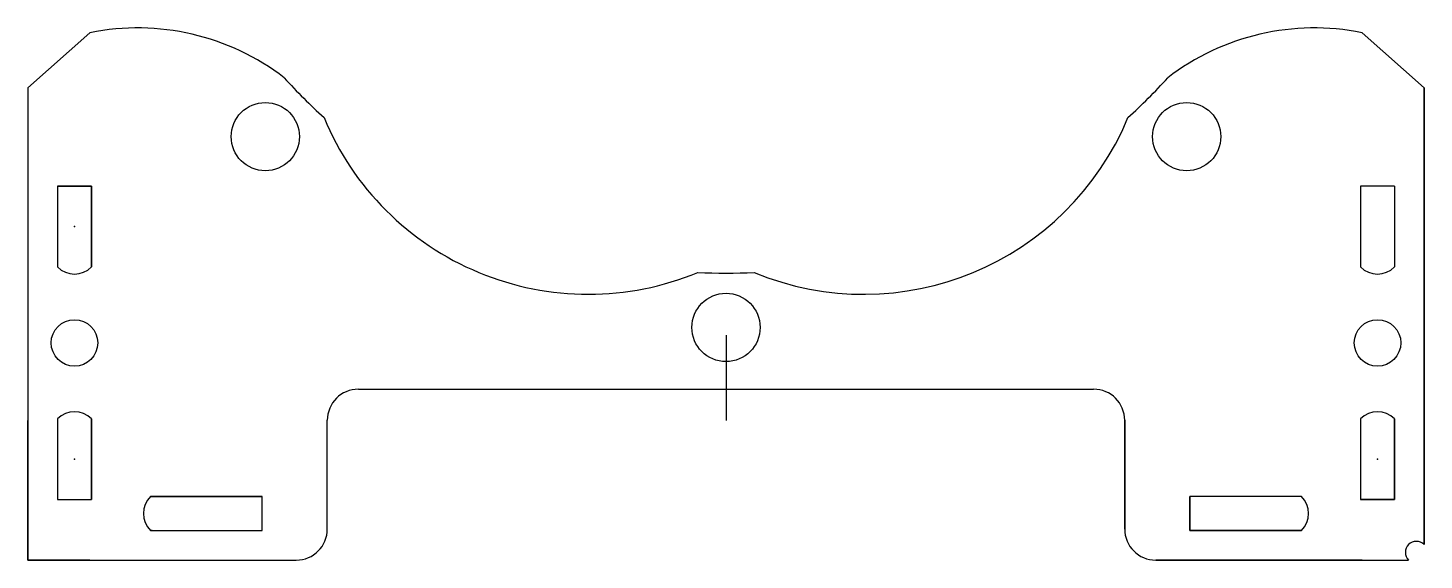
# Model space of a CAD drawing. Header units: millimetres. Extents: x -45 to 45, y -4 to 30.3.
import ezdxf

# ---------------------------------------------------------------- set-up
doc = ezdxf.new("R2010")
doc.units = ezdxf.units.MM
doc.header["$PDSIZE"] = -1
doc.linetypes.add('CENTERX2', pattern=[20.32, 12.7, -2.54, 2.54, -2.54])

msp = doc.modelspace()

# ---------------------------------------------------------------- linework, layer by layer
at = {"color": 7, "linetype": 'Continuous'}
for p, q in [((-41, 30.01), (-45, 26.463)), ((41, 30.01), (45, 26.463)), ((-45, 26.463), (-45, 15.01)), ((45, 26.463), (45, 15.01)), ((-43.1, 20.11), (-40.9, 20.11)), ((-43.1, 20.11), (-43.1, 14.91)), ((-40.9, 20.11), (-40.9, 14.91)), ((40.9, 20.11), (40.9, 14.91)), ((43.1, 20.11), (40.9, 20.11)), ((43.1, 20.11), (43.1, 14.91)), ((-45, 15.01), (-45, 5.01)), ((45, 15.01), (45, 5.01)), ((-23.7, 7.025), (23.7, 7.025)), ((-45, -3.99), (-45, 5.01)), ((-43.1, 5.11), (-43.1, -0.09)), ((-40.9, 5.11), (-40.9, -0.09)), ((-25.7, -1.99), (-25.7, 5.025)), ((25.7, -1.99), (25.7, 5.025)), ((40.9, 5.11), (40.9, -0.09)), ((43.1, 5.11), (43.1, -0.09)), ((45, 5.01), (45, -2.99)), ((-37.1, 0.11), (-29.9, 0.11)), ((-29.9, -2.09), (-29.9, 0.11)), ((29.9, -2.09), (29.9, 0.11)), ((37.1, 0.11), (29.9, 0.11)), ((-43.1, -0.09), (-40.9, -0.09)), ((43.1, -0.09), (40.9, -0.09)), ((-37.1, -2.09), (-29.9, -2.09)), ((37.1, -2.09), (29.9, -2.09)), ((-44, -3.99), (-45, -3.99)), ((-42, -3.99), (-44, -3.99)), ((-41, -3.99), (-42, -3.99)), ((-41, -3.99), (-27.7, -3.99)), ((41, -3.99), (27.7, -3.99)), ((41, -3.99), (44, -3.99))]:
    msp.add_line(p, q, dxfattribs=at)
at = {"color": 7, "linetype": 'Continuous', "lineweight": 25}
for p, q in [((-41, 30.01), (-45, 26.463)), ((45, 26.463), (41, 30.01)), ((-45, 26.463), (-45, -3.99)), ((45, -2.99), (45, 26.463)), ((-40.9, 20.11), (-43.1, 20.11)), ((-43.1, 20.11), (-43.1, 14.91)), ((-40.9, 14.91), (-40.9, 20.11)), ((43.1, 20.11), (40.9, 20.11)), ((40.9, 20.11), (40.9, 14.91)), ((-23.7, 7.025), (23.7, 7.025)), ((-43.1, 5.11), (-43.1, -0.09)), ((-40.9, -0.09), (-40.9, 5.11)), ((-25.7, -1.99), (-25.7, 5.025)), ((25.7, 5.025), (25.7, -1.99)), ((40.9, 5.11), (40.9, -0.09)), ((43.1, -0.09), (43.1, 5.11)), ((-29.9, 0.11), (-37.1, 0.11)), ((-29.9, -2.09), (-29.9, 0.11)), ((37.1, 0.11), (29.9, 0.11)), ((29.9, 0.11), (29.9, -2.09)), ((-43.1, -0.09), (-40.9, -0.09)), ((40.9, -0.09), (43.1, -0.09)), ((-37.1, -2.09), (-29.9, -2.09)), ((29.9, -2.09), (37.1, -2.09)), ((-45, -3.99), (-27.7, -3.99)), ((27.7, -3.99), (44, -3.99))]:
    msp.add_line(p, q, dxfattribs=at)
at = {"color": 7, "linetype": 'CENTERX2'}
for p, q in [((0, 10.51), (0, 5.01)), ((-37, -2.09), (-37.1, -2.09))]:
    msp.add_line(p, q, dxfattribs=at)
at = {"color": 7, "linetype": 'Continuous'}
for centre, radius in [((-29.698, 23.311), 2.2), ((29.698, 23.311), 2.2), ((0, 11.01), 2.2), ((-42, 10.01), 1.5), ((42, 10.01), 1.5)]:
    msp.add_circle(centre, radius, dxfattribs=at)
at = {"color": 7, "linetype": 'Continuous', "lineweight": 25}
for centre, radius in [((-29.698, 23.311), 2.2), ((29.698, 23.311), 2.2), ((0, 11.01), 2.2), ((-42, 10.01), 1.5), ((42, 10.01), 1.5)]:
    msp.add_circle(centre, radius, dxfattribs=at)
at = {"color": 7, "linetype": 'Continuous'}
for centre, radius, start, end in [((-37.919, 14.868), 15.452, 52.31869, 101.49978), ((37.919, 14.868), 15.452, 78.50022, 127.68131), ((0, 53.01), 38.5, 222.30348, 227.69428), ((0, 53.01), 38.5, 312.30572, 317.69652), ((-8.871, 31.596), 18.447, 202.49851, 292.49851), ((8.871, 31.596), 18.447, 247.50149, 337.50149), ((-42, 16.01), 1.556, 225, 315), ((0, 53.01), 38.5, 267.30273, 272.69727), ((42, 16.01), 1.556, 225, 315), ((-23.7, 5.025), 2, 90, 180), ((23.7, 5.025), 2, 0, 90), ((-42, 4.01), 1.556, 45, 135), ((42, 4.01), 1.556, 45, 135), ((-36, -0.99), 1.556, 135, 225), ((36, -0.99), 1.556, 315, 45), ((-27.7, -1.99), 2, 270, 0), ((27.7, -1.99), 2, 180, 270), ((44.5, -3.49), 0.707, 45, 225)]:
    msp.add_arc(centre, radius, start, end, dxfattribs=at)
at = {"color": 7, "linetype": 'Continuous', "lineweight": 25}
for centre, radius, start, end in [((-37.919, 14.868), 15.452, 52.31869, 101.49978), ((37.919, 14.868), 15.452, 78.50022, 127.68131), ((0, 53.01), 38.5, 222.30348, 227.69428), ((0, 53.01), 38.5, 312.30572, 317.69652), ((-8.871, 31.596), 18.447, 202.49851, 292.49851), ((8.871, 31.596), 18.447, 247.50149, 337.50149), ((-42, 16.01), 1.556, 225, 315), ((0, 53.01), 38.5, 267.30273, 272.69727), ((42, 16.01), 1.556, 225, 315), ((-23.7, 5.025), 2, 90, 180), ((23.7, 5.025), 2, 0, 90), ((-42, 4.01), 1.556, 45, 135), ((42, 4.01), 1.556, 45, 135), ((-36, -0.99), 1.556, 135, 225), ((36, -0.99), 1.556, 315, 45), ((-27.7, -1.99), 2, 270, 0), ((27.7, -1.99), 2, 180, 270), ((44.5, -3.49), 0.707, 45, 225)]:
    msp.add_arc(centre, radius, start, end, dxfattribs=at)
at = {"color": 7, "linetype": 'Continuous'}
for p in [(-42, 17.51), (-42, 2.51), (42, 2.51)]:
    msp.add_point(p, dxfattribs=at)

doc.saveas('drawing.dxf')
